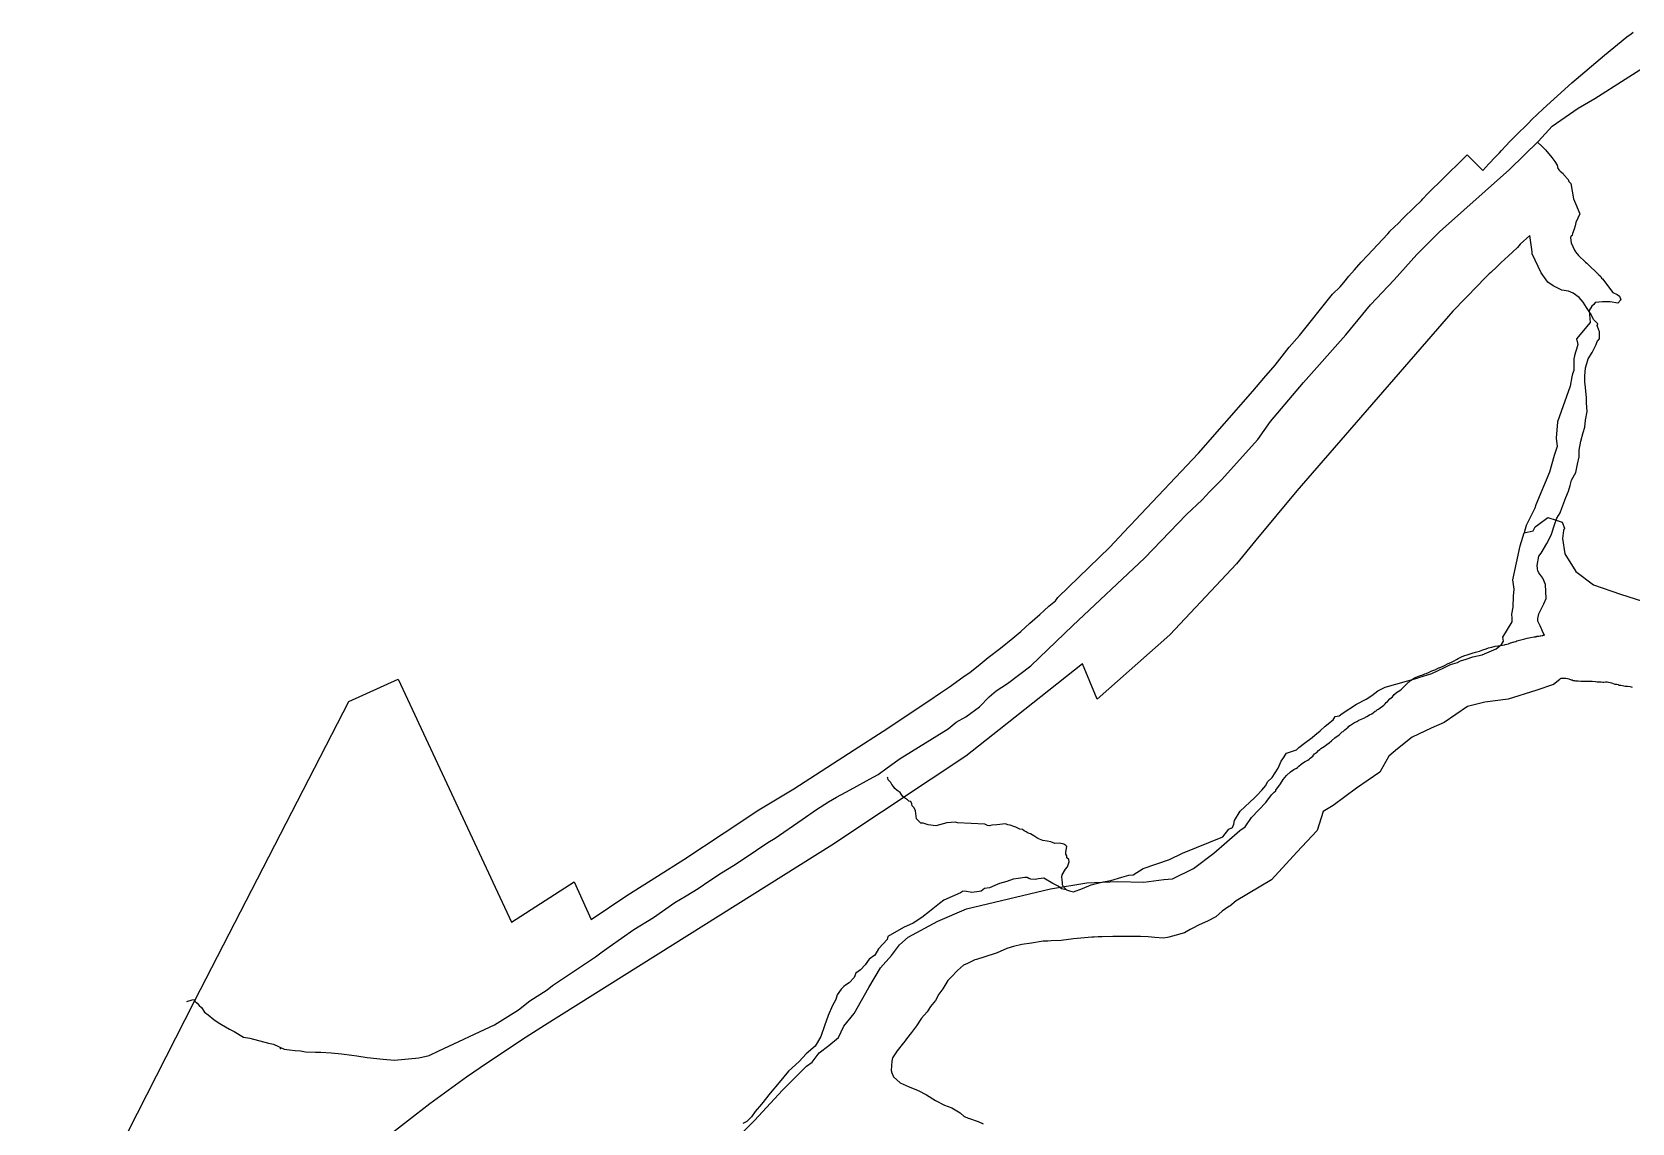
# Model space of a CAD drawing. Header units: inches. Extents: x 11269096 to 11303252, y 3653903 to 3686752.
# Drawn here: x 11282898 to 11284844, y 3676594 to 3677921 of the extents above; entities that cross this region are included whole.
import ezdxf

# ---------------------------------------------------------------- set-up
doc = ezdxf.new("R2010")
doc.units = ezdxf.units.IN
doc.header["$MEASUREMENT"] = 0
for name, color, linetype in [('Park', 105, 'Continuous'), ('RecreationAccess', 231, 'Continuous'), ('Trail', 202, 'Continuous')]:
    doc.layers.add(name, color=color, linetype=linetype)

msp = doc.modelspace()

# ---------------------------------------------------------------- linework, layer by layer
at = {"layer": 'Park'}
for points in [[(11282898, 3676354.7), (11283095.9, 3676743.3), (11283283.6, 3677107.1), (11283343.5, 3677134.4), (11283481.3, 3676838.6), (11283557.4, 3676887.8), (11283578.3, 3676841.8), (11283621.8, 3676871), (11283659, 3676894.7), (11283691, 3676914.8), (11283740.2, 3676947.2), (11283782.1, 3676975.1), (11283824.8, 3677001), (11283898.2, 3677048.1), (11283933.5, 3677070.8), (11283988.9, 3677107.8), (11284003, 3677117.7), (11284014, 3677125.1), (11284030.2, 3677136.7), (11284039.4, 3677142.8), (11284049, 3677150.5), (11284061.1, 3677160.7), (11284076.3, 3677172.1), (11284091.3, 3677184.3), (11284101, 3677192.2), (11284112, 3677202.4), (11284124, 3677212.7), (11284129.5, 3677217.9), (11284135, 3677223.1), (11284139, 3677226.4), (11284143, 3677229.7), (11284146, 3677233.4), (11284209, 3677294.9), (11284232.5, 3677319.7), (11284235.7, 3677322.7), (11284240, 3677327.6), (11284317.2, 3677409), (11284383.1, 3677484.4), (11284396.6, 3677500.3), (11284410.2, 3677516.3), (11284415.9, 3677523.3), (11284427.2, 3677538), (11284439.8, 3677552.4), (11284480.2, 3677602.5), (11284489.4, 3677611.6), (11284494, 3677616.8), (11284500, 3677624.4), (11284507, 3677632.3), (11284515, 3677641.3), (11284522.7, 3677649.7), (11284547.5, 3677675.9), (11284550, 3677678.7), (11284550, 3677679.2), (11284560.2, 3677689.1), (11284565.8, 3677694.7), (11284580, 3677708.2), (11284588.2, 3677716.6), (11284590, 3677718.4), (11284596, 3677724.8), (11284600, 3677728.9), (11284611.2, 3677739.5), (11284644, 3677772.2), (11284663, 3677752.9), (11284670.2, 3677761.1), (11284671.7, 3677762.7), (11284676.9, 3677768), (11284683.1, 3677774.3), (11284685.7, 3677777.1), (11284691.1, 3677783), (11284695.8, 3677788.2), (11284697.7, 3677790.1), (11284707.6, 3677799.8), (11284713.5, 3677805.7), (11284718.4, 3677810.6), (11284722.7, 3677814.8), (11284736.4, 3677827.9), (11284771.3, 3677859.6), (11284811, 3677893.3), (11284838.2, 3677915.4), (11284843.2, 3677919.4), (11284845.7, 3677921.4)], [(11283738.5, 3676558.6), (11283776.8, 3676597.3), (11283810.9, 3676634.3), (11283840.3, 3676663.6), (11283847, 3676668.3), (11283855.7, 3676679.6), (11283867.4, 3676688.6), (11283879.2, 3676698.2), (11283885.6, 3676712.1), (11283898.3, 3676727.5), (11283915.9, 3676759), (11283930.3, 3676783), (11283943.6, 3676797.9), (11283953.2, 3676811.2), (11283963.9, 3676820.3), (11284000.1, 3676840), (11284034.8, 3676854.9), (11284136.9, 3676879.3), (11284181.3, 3676886.4), (11284218.5, 3676888.2), (11284250.6, 3676887.4), (11284274.9, 3676890.6), (11284285.3, 3676891.2), (11284310.9, 3676904), (11284335.9, 3676922.6), (11284367.5, 3676950.3), (11284373.9, 3676954.6), (11284381.7, 3676965.8), (11284399, 3676984.2), (11284406, 3676993.7), (11284408, 3676995.4), (11284409, 3676996.9), (11284411, 3676998.4), (11284411, 3676999.2), (11284416.8, 3677007.1), (11284420, 3677012.2), (11284422, 3677014.7), (11284424, 3677017.2), (11284429, 3677021.4), (11284433, 3677024.2), (11284436.2, 3677026), (11284436, 3677025.7), (11284437.5, 3677026.9), (11284439, 3677028.2), (11284442, 3677030.9), (11284446, 3677033.7), (11284450, 3677035.7), (11284451.5, 3677036.9), (11284453, 3677038.2), (11284456, 3677040.4), (11284457, 3677041.8), (11284458, 3677043.2), (11284459.5, 3677044.2), (11284461, 3677045.2), (11284463, 3677047.4), (11284464.5, 3677048.7), (11284466, 3677049.9), (11284470, 3677052.2), (11284471.5, 3677053.4), (11284473, 3677054.7), (11284476, 3677056.7), (11284479, 3677059.2), (11284483, 3677062.9), (11284488, 3677066.7), (11284491, 3677069.4), (11284492, 3677070.1), (11284493, 3677070.7), (11284495, 3677072.7), (11284497, 3677074.4), (11284499, 3677075.9), (11284500, 3677077.2), (11284502, 3677078.2), (11284507, 3677081.4), (11284509.5, 3677082.8), (11284512, 3677084.2), (11284514, 3677085.1), (11284516, 3677085.9), (11284518, 3677086.9), (11284522, 3677088.7), (11284525, 3677090.7), (11284528, 3677092.2), (11284530, 3677093.7), (11284532, 3677095.2), (11284533, 3677095.9), (11284534, 3677096.7), (11284535, 3677097.3), (11284536, 3677097.9), (11284538, 3677099.2), (11284541, 3677101.2), (11284542.5, 3677102.7), (11284544, 3677104.2), (11284545.5, 3677105.7), (11284547, 3677107.2), (11284550, 3677110.2), (11284551.5, 3677111.6), (11284553, 3677112.9), (11284555, 3677115.4), (11284557.6, 3677117.6), (11284558, 3677117.9), (11284562, 3677120.4), (11284564, 3677122.2), (11284566, 3677123.9), (11284567.7, 3677125.9), (11284568.7, 3677127), (11284568.7, 3677126.9), (11284570, 3677128.2), (11284575, 3677132.7), (11284579.6, 3677135.4), (11284580, 3677135.7), (11284586, 3677138.2), (11284590, 3677139.7), (11284592.5, 3677140.6), (11284594, 3677141.2), (11284597, 3677142.4), (11284601, 3677144.2), (11284605.7, 3677146.1), (11284606, 3677146.2), (11284609.6, 3677148), (11284610, 3677148.2), (11284612.8, 3677149.3), (11284614, 3677149.7), (11284617, 3677151.2), (11284620, 3677152.7), (11284622.8, 3677154.1), (11284624, 3677154.7), (11284628, 3677156.7), (11284631, 3677158.2), (11284633, 3677159.4), (11284637, 3677161.2), (11284640, 3677162.7), (11284645, 3677164.4), (11284650, 3677165.7), (11284654, 3677167.2), (11284659, 3677168.4), (11284663, 3677169.9), (11284667, 3677171.2), (11284670, 3677172.2), (11284674, 3677173.2), (11284678, 3677174.2), (11284681, 3677174.7), (11284684, 3677175.2), (11284687, 3677175.7), (11284689.2, 3677176.1), (11284690, 3677176.2), (11284692, 3677176.9), (11284694, 3677177.4), (11284696.5, 3677178.3), (11284697, 3677178.4), (11284699.4, 3677179.3), (11284700, 3677179.4), (11284701.2, 3677179.8), (11284703.1, 3677180.2), (11284704.4, 3677180.9), (11284709, 3677182.2), (11284714.1, 3677183.2), (11284717, 3677184.2), (11284721, 3677184.9), (11284725.2, 3677185.6), (11284725.8, 3677185.8), (11284726.2, 3677185.8), (11284726.5, 3677185.9), (11284726.9, 3677185.9), (11284727.1, 3677186), (11284727.3, 3677186), (11284727.7, 3677186.1), (11284728.2, 3677186.2), (11284728.8, 3677186.3), (11284729.2, 3677186.4), (11284730, 3677186.5), (11284731, 3677186.7), (11284732.7, 3677186.9), (11284733.2, 3677187), (11284733.4, 3677187), (11284733.5, 3677187), (11284735, 3677187.2), (11284735.9, 3677187.4), (11284736, 3677187.4), (11284736, 3677187.7), (11284737, 3677187.7), (11284738, 3677187.9), (11284737, 3677188.9), (11284735.5, 3677192.6), (11284735.3, 3677193), (11284735.2, 3677193.4), (11284734.7, 3677194.5), (11284734, 3677196.2), (11284732.6, 3677199.2), (11284730, 3677204.7), (11284730, 3677208.2), (11284730.6, 3677211.5), (11284731, 3677213.7), (11284737, 3677225.7), (11284740, 3677232.4), (11284739, 3677249.4), (11284736, 3677256.9), (11284731, 3677263.7), (11284730.5, 3677264.6), (11284730, 3677265.4), (11284729.5, 3677268.9), (11284729, 3677272.4), (11284731, 3677283.7), (11284734, 3677287.4), (11284741, 3677299.4), (11284746, 3677309.4), (11284750, 3677321.9), (11284753, 3677329.9), (11284757, 3677336.4), (11284759, 3677342.2), (11284764, 3677355.2), (11284767, 3677362.9), (11284769, 3677369.7), (11284771, 3677376.4), (11284776, 3677385.7), (11284778, 3677395.9), (11284780, 3677404.7), (11284780, 3677412.9), (11284782, 3677423.9), (11284785, 3677434.4), (11284787, 3677440.9), (11284788, 3677449.2), (11284790, 3677459.9), (11284789, 3677470.4), (11284789, 3677476.4), (11284788, 3677488.9), (11284787, 3677495.7), (11284787, 3677502.7), (11284788, 3677512.9), (11284789.5, 3677518.4), (11284791, 3677523.9), (11284796, 3677531.4), (11284798.5, 3677536.4), (11284801, 3677541.4), (11284802, 3677544.9), (11284805, 3677548.4), (11284805, 3677557.2), (11284804, 3677558.7), (11284802, 3677564.4), (11284803, 3677566.4), (11284798, 3677571.2), (11284794, 3677578.9), (11284789, 3677586.4), (11284785, 3677592.9), (11284780, 3677598.4), (11284773, 3677603.7), (11284767, 3677606.2), (11284759, 3677607.4), (11284748.4, 3677612.5), (11284742, 3677617.2), (11284734, 3677628.4), (11284722.9, 3677651.5), (11284723.1, 3677654.1), (11284720, 3677673.7), (11284708.4, 3677663.3), (11284705.1, 3677659.5), (11284699, 3677653.8), (11284684.7, 3677640.7), (11284680, 3677635.7), (11284672.6, 3677628.9), (11284670.8, 3677627.1), (11284665, 3677621.7), (11284663.8, 3677620.4), (11284657.4, 3677613.6), (11284626.5, 3677581.8), (11284436.7, 3677363.5), (11284387, 3677303.3), (11284363.4, 3677274.5), (11284282.3, 3677188), (11284193.6, 3677109.9), (11284175.9, 3677152.9), (11284074.7, 3677072.4), (11284034, 3677040.7), (11283992, 3677012.4), (11283870.8, 3676932.5), (11283521.5, 3676713), (11283499, 3676698.7), (11283452, 3676667.4), (11283426.5, 3676650), (11283382.1, 3676617.5), (11283327.8, 3676575.3)], [(11284845, 3677124.2), (11284844, 3677124.4), (11284842, 3677124.7), (11284839, 3677125.2), (11284836, 3677125.4), (11284833, 3677126.2), (11284831, 3677126.4), (11284829, 3677126.7), (11284828, 3677127.2), (11284826, 3677127.7), (11284824, 3677127.9), (11284822, 3677128.4), (11284820, 3677129.2), (11284818, 3677129.7), (11284816, 3677130.2), (11284814, 3677130.4), (11284812, 3677130.4), (11284810, 3677130.2), (11284809, 3677130.2), (11284807, 3677130.4), (11284806, 3677130.4), (11284804, 3677130.7), (11284802, 3677130.7), (11284800, 3677130.9), (11284796, 3677131.2), (11284792, 3677131.2), (11284788, 3677131.2), (11284785, 3677131.2), (11284782, 3677131.4), (11284779, 3677131.7), (11284778, 3677131.7), (11284776, 3677131.9), (11284775, 3677132.2), (11284773, 3677132.4), (11284772, 3677132.9), (11284771, 3677133.2), (11284768, 3677134.2), (11284764, 3677134.9), (11284760, 3677135.2), (11284759, 3677135.2), (11284758, 3677134.9), (11284757, 3677134.7), (11284756.6, 3677133.8), (11284748.9, 3677127.7), (11284727.6, 3677120.6), (11284693.9, 3677109.9), (11284665.5, 3677106.4), (11284644.2, 3677101.1), (11284615.8, 3677081.5), (11284599.9, 3677074.5), (11284576.8, 3677063.8), (11284559.1, 3677049.6), (11284548.4, 3677040.7), (11284537.8, 3677021.2), (11284509.4, 3677001.7), (11284481, 3676980.4), (11284468.6, 3676973.3), (11284461.5, 3676950.3), (11284436.7, 3676923.7), (11284406, 3676890.2), (11284363, 3676864.4), (11284355, 3676858.2), (11284354.1, 3676857.6), (11284346, 3676852.2), (11284338, 3676845.2), (11284328, 3676839.9), (11284318, 3676835.2), (11284309.2, 3676830.8), (11284307, 3676829.7), (11284301.9, 3676826.8), (11284300, 3676825.7), (11284290, 3676822.9), (11284281, 3676820.2), (11284279.5, 3676820), (11284274, 3676819.2), (11284264, 3676819.9), (11284256, 3676820.9), (11284246.4, 3676821.1), (11284246.4, 3676821.2), (11284242.8, 3676821.2), (11284224.1, 3676821.4), (11284223, 3676821.4), (11284213, 3676821.2), (11284200, 3676820.9), (11284195, 3676820.7), (11284190, 3676820.4), (11284189, 3676820.4), (11284187.4, 3676820.2), (11284165, 3676818.2), (11284150, 3676816.4), (11284138, 3676815.9), (11284133.6, 3676815.7), (11284130.7, 3676815.6), (11284128, 3676815.4), (11284114, 3676813.2), (11284102, 3676811.4), (11284092, 3676809.2), (11284084, 3676806.7), (11284072, 3676801.2), (11284056, 3676796.2), (11284046.9, 3676793.3), (11284045, 3676792.7), (11284036, 3676788.4), (11284031, 3676786.2), (11284024, 3676779.7), (11284016, 3676771.7), (11284012, 3676767.7), (11284006, 3676757.4), (11284001, 3676750.9), (11283997, 3676743.4), (11283991, 3676736.2), (11283987, 3676729.7), (11283980, 3676721.9), (11283974, 3676712.7), (11283968, 3676704.4), (11283962, 3676696.7), (11283960.1, 3676694.3), (11283958, 3676691.8), (11283950.4, 3676682.3), (11283945, 3676673.7), (11283944, 3676669.7), (11283943, 3676658.4), (11283944, 3676655.2), (11283946, 3676650.4), (11283954, 3676643.4), (11283965, 3676638.4), (11283976, 3676633.9), (11283986, 3676628.7), (11283997, 3676621.9), (11284008, 3676615.9), (11284017, 3676612.7), (11284027, 3676606.7), (11284032, 3676602.4), (11284032.4, 3676602.3), (11284037, 3676600.2), (11284038.3, 3676599.8), (11284048, 3676596.7), (11284049, 3676596.2), (11284055, 3676593.4)]]:
    msp.add_lwpolyline(points, dxfattribs=at)
at = {"layer": 'RecreationAccess'}
msp.add_point((11283200.1, 3676684.9), dxfattribs=at)
at = {"layer": 'Trail'}
for points in [[(11283086.3, 3676742.2), (11283092.9, 3676744.3), (11283095.1, 3676744.5), (11283095.9, 3676742.6), (11283099.1, 3676740.1), (11283101.2, 3676737.1), (11283104.2, 3676734.9), (11283107.9, 3676729.2), (11283112.2, 3676726.1), (11283119.4, 3676720.3), (11283124.5, 3676716.5), (11283128.4, 3676714), (11283138.3, 3676708.4), (11283144, 3676705.6), (11283155.4, 3676698.8), (11283163.1, 3676697.6), (11283185.8, 3676691.5), (11283191.9, 3676690.1), (11283204.9, 3676684), (11283211.2, 3676683.2), (11283218, 3676682.6), (11283224.5, 3676682.3), (11283230.8, 3676681), (11283243, 3676680.6), (11283249.2, 3676680.4), (11283261.9, 3676679.8), (11283274.4, 3676678.4), (11283287, 3676677), (11283293.1, 3676676.1), (11283305.7, 3676674.1), (11283325.3, 3676671.9), (11283338.9, 3676670.9), (11283368.6, 3676673.6), (11283381, 3676676.4), (11283393, 3676682.1), (11283460.8, 3676713.8), (11283489.9, 3676731.9), (11283503.5, 3676742.8), (11283524.6, 3676756.2), (11283531.3, 3676761.5), (11283583.6, 3676796.4), (11283591.6, 3676802.5), (11283600.1, 3676808.5), (11283630.3, 3676829.8), (11283654.2, 3676844.2), (11283680.1, 3676862.4), (11283694, 3676870.8), (11283708.4, 3676879.7), (11283722.7, 3676889.2), (11283736.7, 3676898.5), (11283751.3, 3676907.7), (11283765.6, 3676916.9), (11283793.2, 3676935.6), (11283802, 3676940.7), (11283835.1, 3676963.7), (11283852.5, 3676975.5), (11283867.1, 3676985), (11283876.6, 3676990.7), (11283888.2, 3676996.6), (11283897.7, 3677001.9), (11283916.8, 3677012.7), (11283927.5, 3677018.2), (11283938.4, 3677026.3), (11283954.1, 3677037.8), (11284012.6, 3677073.8), (11284022.4, 3677081.8), (11284034.1, 3677088.6), (11284050.5, 3677100.6), (11284062.2, 3677112.7), (11284070.8, 3677120), (11284084.8, 3677129), (11284113.2, 3677150.3), (11284164, 3677199.6), (11284251.3, 3677281.6), (11284302.4, 3677334.7), (11284321.4, 3677352.3), (11284330.6, 3677361.9), (11284344.9, 3677376.8), (11284389.3, 3677425.7), (11284404.7, 3677447.7), (11284444.8, 3677495), (11284496.4, 3677553), (11284526.1, 3677589.5), (11284555, 3677619.9), (11284582.6, 3677650.8), (11284601.1, 3677669), (11284610.2, 3677678.2), (11284695.3, 3677754.2), (11284730.7, 3677788.6), (11284747.2, 3677806.7), (11284778.8, 3677828.7), (11284799.3, 3677840.4), (11284872.9, 3677887.4)], [(11284729.6, 3677787.5), (11284735.3, 3677782.3), (11284739.1, 3677778), (11284746.7, 3677768.9), (11284750.7, 3677763.8), (11284753.2, 3677759.6), (11284754, 3677755.6), (11284755.7, 3677753.5), (11284757.2, 3677752.3), (11284760.8, 3677749.3), (11284761.4, 3677747.7), (11284766.6, 3677742.1), (11284767.7, 3677739.5), (11284770, 3677737.3), (11284773.3, 3677718.5), (11284776.7, 3677710), (11284780.7, 3677701.2), (11284780.9, 3677700.3), (11284776, 3677689.9), (11284775.2, 3677685.5), (11284774, 3677681.7), (11284772.2, 3677676.3), (11284771.7, 3677674.1), (11284770.4, 3677673.3), (11284769.5, 3677671.2), (11284770.5, 3677665.1), (11284774.3, 3677656.2), (11284775.6, 3677654.2), (11284779.3, 3677649.7), (11284787.7, 3677641.4), (11284789.4, 3677640.1), (11284804.2, 3677626), (11284806.5, 3677624.2), (11284807.4, 3677622.1), (11284808.4, 3677621.1), (11284821.1, 3677604.5), (11284826.2, 3677602.2), (11284829.4, 3677600.2), (11284830.8, 3677595.6), (11284827.2, 3677591.7), (11284817.8, 3677593.4), (11284808.5, 3677593.1), (11284799.5, 3677592.4), (11284797.8, 3677590.1), (11284795.7, 3677588.1), (11284792.2, 3677582.7), (11284793.5, 3677568.1), (11284776.9, 3677548.2), (11284778.4, 3677541.5), (11284776.8, 3677535.6), (11284775.8, 3677532.1), (11284774.6, 3677527.4), (11284773.5, 3677523.7), (11284773.8, 3677519.5), (11284773.5, 3677509.7), (11284771.9, 3677505.6), (11284771.1, 3677501.9), (11284769.3, 3677490.8), (11284753.9, 3677447.2), (11284752.3, 3677427.5), (11284753.3, 3677417.4), (11284749.6, 3677406.2), (11284744.1, 3677386.2), (11284727.5, 3677346.2), (11284726.2, 3677342.3), (11284715.8, 3677321), (11284713.2, 3677312.2)], [(11284156.5, 3676877.8), (11284160.2, 3676876.7), (11284164.8, 3676875.7), (11284175.9, 3676879.5), (11284186.5, 3676884.2), (11284201.1, 3676887.8), (11284210.3, 3676889.4), (11284223.6, 3676893.2), (11284232.4, 3676895.9), (11284237.6, 3676896.2), (11284249.8, 3676904), (11284281.8, 3676914.8), (11284297.4, 3676922.4), (11284346.8, 3676942.4), (11284353.9, 3676951.7), (11284358.5, 3676953.7), (11284360.2, 3676957.7), (11284360.8, 3676962.5), (11284367.7, 3676973.6), (11284385.3, 3676989.7), (11284388.1, 3676992.8), (11284394.1, 3676999.1), (11284398.9, 3677004.9), (11284401, 3677009.3), (11284406.6, 3677014.8), (11284413.8, 3677026), (11284417.5, 3677034.3), (11284419.5, 3677037.4), (11284424.1, 3677044.3), (11284436.4, 3677048.4), (11284439.3, 3677051.1), (11284446, 3677056.4), (11284455.5, 3677063.1), (11284458.5, 3677066.2), (11284465.1, 3677071.4), (11284471, 3677077.2), (11284480.8, 3677084.9), (11284483.5, 3677089), (11284488.3, 3677089.7), (11284491.7, 3677092.6), (11284509.1, 3677103.7), (11284520.9, 3677110.1), (11284528, 3677114.5), (11284535.2, 3677119.9), (11284544, 3677124.4), (11284582.9, 3677135.6), (11284585.1, 3677136.2), (11284600.9, 3677141.3), (11284616.3, 3677148.3), (11284623.5, 3677152), (11284632.1, 3677154.4), (11284635.9, 3677156.4), (11284642.8, 3677158.7), (11284650.7, 3677161.5), (11284662.3, 3677164), (11284670.7, 3677167.3), (11284679, 3677171.3), (11284685.7, 3677176.3), (11284688.1, 3677180.5), (11284687.2, 3677185.3), (11284698.6, 3677204), (11284698.5, 3677208.4), (11284698.1, 3677213.2), (11284699.7, 3677221.7), (11284700.4, 3677235.1), (11284701.2, 3677243.5), (11284699.4, 3677255), (11284708.5, 3677296.4), (11284713.2, 3677312.2), (11284724.3, 3677314.7), (11284726.6, 3677319.4), (11284730.9, 3677322.8), (11284742.1, 3677330.9), (11284752.2, 3677327.5), (11284759.3, 3677325.1), (11284762.2, 3677317.7), (11284761.2, 3677315), (11284759.7, 3677305.2), (11284762.6, 3677286.7), (11284775.9, 3677265.3), (11284797.5, 3677248.8), (11284830.4, 3677237.7), (11284866.1, 3677226.3)], [(11284154.9, 3676879.4), (11284153.1, 3676881.2), (11284152.8, 3676881.7), (11284151.8, 3676883.9), (11284151.5, 3676885), (11284151.6, 3676886.3), (11284151.1, 3676890.1), (11284150.7, 3676893.4), (11284151.3, 3676896.4), (11284155.3, 3676903.1), (11284157.6, 3676905.9), (11284159.8, 3676911.9), (11284159.4, 3676914.8), (11284156.8, 3676917), (11284157, 3676919.4), (11284155.8, 3676921.4), (11284155.6, 3676923.8), (11284157, 3676930.7), (11284155.8, 3676932), (11284153.2, 3676933.5), (11284148.1, 3676934.7), (11284142.1, 3676934.5), (11284137.4, 3676936.3), (11284132.9, 3676937), (11284127.6, 3676937.9), (11284121.6, 3676940.5), (11284116.9, 3676943.5), (11284112.5, 3676946.1), (11284110, 3676947.1), (11284107.5, 3676948.5), (11284104.9, 3676949.8), (11284102.8, 3676951.2), (11284099.8, 3676951.7), (11284095, 3676954.1), (11284092.3, 3676955.1), (11284088.1, 3676956.8), (11284085.2, 3676957.2), (11284082.1, 3676958.2), (11284071.8, 3676957.2), (11284065.8, 3676956.8), (11284063, 3676955.8), (11284060.3, 3676956.2), (11284057.2, 3676957.7), (11284023.8, 3676959.4), (11284021.4, 3676960.3), (11284011, 3676959.3), (11283997.7, 3676955.8), (11283988, 3676956.9), (11283982.3, 3676958.9), (11283979.4, 3676958.9), (11283974.2, 3676964.3), (11283972.8, 3676973.9), (11283971, 3676977.8), (11283968.8, 3676980.1), (11283968.4, 3676982.6), (11283967.2, 3676985.4), (11283964.6, 3676985.8), (11283962.9, 3676987.5), (11283959.3, 3676990), (11283957.3, 3676991.6), (11283955.2, 3676994.5), (11283954, 3676996.5), (11283950.6, 3676998.7), (11283947.7, 3677001.1), (11283946, 3677003.7), (11283943.8, 3677005.9), (11283942.8, 3677008.4), (11283942.2, 3677009.1), (11283939.5, 3677011.9), (11283939.1, 3677014.3), (11283938.3, 3677015)], [(11284156.5, 3676877.8), (11284150.5, 3676879.3), (11284146.3, 3676882.4), (11284139.7, 3676885.8), (11284128.9, 3676892), (11284122.3, 3676891.2), (11284118.3, 3676890.7), (11284112.9, 3676891.1), (11284110.7, 3676891.8), (11284108.7, 3676892.8), (11284105.6, 3676893.1), (11284097.7, 3676891.7), (11284091.5, 3676891.1), (11284083.7, 3676888.2), (11284074.8, 3676885.8), (11284069.4, 3676883.3), (11284062.7, 3676880.4), (11284056.8, 3676879.5), (11284052.6, 3676876.5), (11284050.1, 3676876), (11284041.2, 3676874.7), (11284032.8, 3676876.2), (11284030.1, 3676876), (11284027.6, 3676874.3), (11284007.1, 3676865.6), (11284002, 3676861.4), (11283989.7, 3676851.8), (11283980.6, 3676844.4), (11283969.9, 3676837.4), (11283958.3, 3676832), (11283939, 3676821.3), (11283938.4, 3676817.5), (11283933.4, 3676812.1), (11283927.8, 3676806.2), (11283923.2, 3676798.6), (11283916.5, 3676793.5), (11283911.4, 3676786.9), (11283905.7, 3676780.8), (11283900.1, 3676776.5), (11283898.2, 3676771.4), (11283892.2, 3676765), (11283887.7, 3676761.9), (11283885.5, 3676760.3), (11283882.4, 3676757.2), (11283877.5, 3676750.3), (11283876, 3676744.5), (11283871.7, 3676737.1), (11283866.7, 3676725), (11283862.1, 3676712.4), (11283857.7, 3676699.4), (11283853, 3676691.7), (11283850.6, 3676687.8), (11283839.9, 3676678.6), (11283831.1, 3676669.2), (11283818.1, 3676657.6), (11283806.8, 3676643.6), (11283796, 3676630.6), (11283785.4, 3676617.1), (11283777.6, 3676608.4), (11283773.4, 3676601.9), (11283767.8, 3676596.3), (11283762.7, 3676593.7)], [(11284156.5, 3676877.8), (11284154.9, 3676879.4)]]:
    msp.add_lwpolyline(points, dxfattribs=at)

doc.saveas('drawing.dxf')
